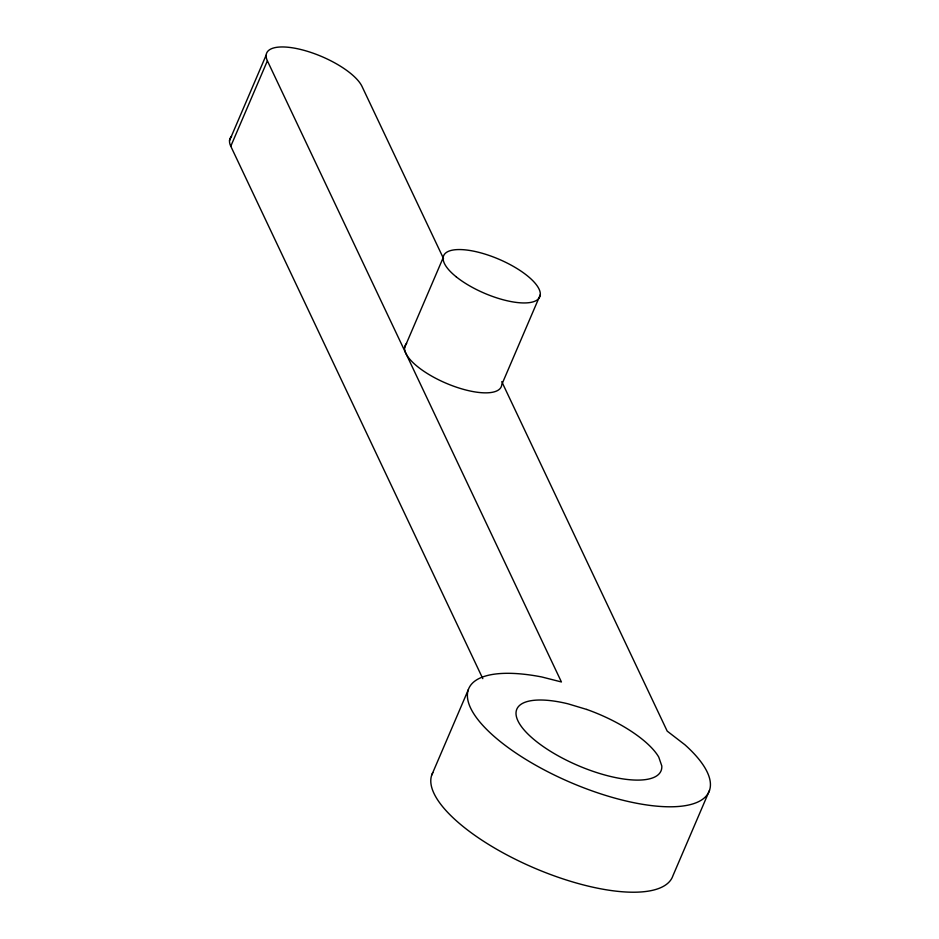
<?xml version="1.0" encoding="UTF-8"?>
<svg xmlns="http://www.w3.org/2000/svg" width="939" height="939" viewBox="0 0 939 939"><rect width="100%" height="100%" fill="white"/><g stroke="black" fill="none" stroke-linecap="round" stroke-linejoin="round"><path stroke-width="1.41" d="M229.527 140.615L266.124 55.201M482.799 678.639L230.783 146.238L267.392 60.824A52.291 18.487 23.2 0 1 303.626 50.225A52.291 18.487 23.2 0 1 362.031 86.458L443.501 258.542M404.592 347.712L443.138 257.802M540.301 294.693L501.766 384.603A52.291 18.487 23.2 0 1 445.309 382.889A52.291 18.487 23.2 0 1 406.646 343.345M431.729 775.074L468.338 689.66M709.473 790.45L672.876 875.864A130.709 46.199 23.2 0 1 533.681 867.753A130.709 46.199 23.2 0 1 432.809 772.621M501.766 381.657L667.195 731.117L684.871 744.744A130.709 46.199 23.2 0 1 654.812 805.967A130.709 46.199 23.2 0 1 481.461 723.875A130.709 46.199 23.2 0 1 541.744 676.96L561.416 681.96L267.392 60.824M230.783 146.238A52.291 18.487 23.2 0 1 231.569 136.249M586.769 709.461L567.978 703.816A78.43 27.724 23.2 0 0 517.518 719.92A78.43 27.724 23.2 0 0 597.392 772.785A78.43 27.724 23.2 0 0 661.784 765.895L658.755 757.092A78.43 27.724 23.2 0 0 586.769 709.461M456.272 276.864A52.291 18.487 23.2 0 0 538.247 299.06A52.291 18.487 23.2 0 0 480.627 252.826A52.291 18.487 23.2 0 0 456.272 276.864"/></g></svg>
